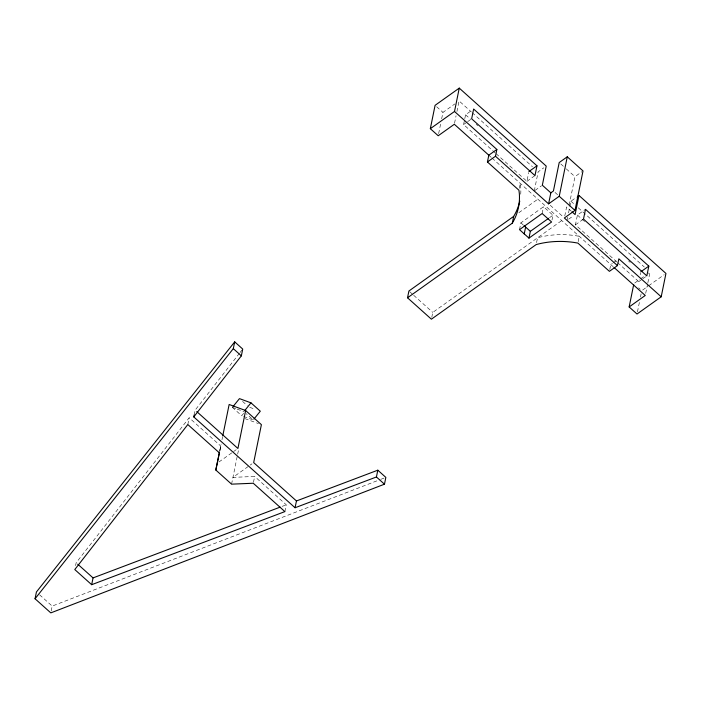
<?xml version="1.0" encoding="UTF-8"?>
<svg xmlns="http://www.w3.org/2000/svg" width="701" height="701" viewBox="0 0 701 701"><rect width="100%" height="100%" fill="white"/><g stroke="black" fill="none" stroke-linecap="round" stroke-linejoin="round"><path stroke-width="0.53" stroke-dasharray="3.5 2.63" d="M51.199 610.948L52.181 606.093L379.732 479.764M75.568 565.672L76.164 562.763L189.191 417.761L220.815 446.116L219.632 451.935M187.815 424.543L189.191 417.761M194.159 414.974L195.141 410.129L239.383 353.365M219.807 450.419L221.113 444.013M221.98 439.737L222.629 436.53M231.567 484.154L238.603 449.586M253.473 482.27L254.656 476.452L232.951 477.363L249.354 465.683M284.895 511.599L286.28 504.816L254.656 476.452M438.642 133.628L440.587 124.077M441.665 118.767L442.962 112.397L454.835 103.941M454.546 123.21L456.053 115.779M456.921 111.538L459.076 100.918L471.309 111.888M495.248 152.941L463.589 124.541L464.579 119.661M464.781 118.679L465.578 114.771L471.221 110.749M431.79 317.255L432.78 312.401L561.729 220.57M519.336 188.289L520.317 183.443L520.72 186.939A78.643 62.301 11.5 0 1 520.598 195.728M496.063 153.668L526.915 181.331L528.703 172.534M519.511 229.639L520.887 222.857L543.52 206.734L552.975 215.207L551.994 220.061M534.276 190.944L538.166 171.833L543.801 167.811M542.145 213.525L543.52 206.734M536.563 242.642L537.553 237.788A78.643 62.301 11.5 0 1 574.969 235.58L579.271 236.307L578.088 242.125M564.761 215.978L566.592 206.961L571.236 211.124M569.177 205.121L574.96 176.67L582.216 171.5M567.039 220.324L567.687 217.144M568.555 212.894L569.633 207.584M569.852 206.523L570.929 201.213L576.572 197.191M616.845 261.964L575.433 224.837L577.422 215.067L585.484 209.327M609.791 269.403L610.781 264.557L612.394 263.41M617.66 262.691L638.769 281.627L639.163 279.673M640.162 274.783L640.556 272.829M637.454 311.892L639.4 302.341M640.477 297.031L641.126 293.85M645.691 293.351L647.636 283.8M647.855 282.74L650.011 272.119L648.32 273.329M219.912 450.392L220.815 446.116M240.049 352.507L242.064 349.93M243.65 413.353L241.722 415.737L232.364 407.369M463.589 124.541L466.813 122.246M467.62 121.676L471.65 118.802M526.915 181.331L534.977 175.592M535.082 190.374L541.531 185.783M518.863 212.701L537.86 199.172M549.496 217.687L552.975 215.207M218.922 462.012L232.741 452.171M233.599 451.558L236.193 449.709M568.651 219.176L573.488 215.733M575.433 224.837L583.495 219.098M250.222 465.07L251.948 463.834M613.2 262.831L617.231 259.966M634.747 282.994L639.829 279.375M640.679 278.77L644.92 275.747M638.769 281.627L641.993 279.331M642.799 278.753L646.83 275.887M642.633 290.048L647.82 286.358M648.679 285.745L664.224 274.678M380.748 479.37L385.848 477.399M282.188 506.359L286.28 504.816M249.749 407.334L255.497 409.437M232.399 407.377L236.237 408.788M237.192 409.139L243.913 411.592M243.641 416.447L253.236 419.96L246.244 413.686M244.903 418.611L258.485 423.588M560.782 163.955L565.514 168.187M566.294 168.897L574.96 176.67M472.123 112.616L532.453 166.715M570.929 201.213L575.004 204.867M578.272 207.794L644.307 267.002M554.99 192.407L558.145 195.237M465.578 114.771L470.45 119.135M476.128 124.235L477.758 125.689M577.422 215.067L584.73 221.612M628.578 260.93L630.199 262.384M550.259 205.279L563.043 216.74M436.662 106.745L442.962 112.397M638.62 287.839L640.197 289.25M488.816 155.193L491.235 157.366M492.041 158.084L613.182 266.713M520.887 222.857L523.253 224.968M409.708 291.721L412.889 294.569M413.686 295.287L432.78 312.401M242.572 401.401L247.234 405.59M39.58 594.798L52.181 606.093"/><path stroke-width="1.05" d="M35.05 598.759L36.434 591.968L234.695 341.86L242.73 349.072L241.354 355.854L193.765 416.911L295.068 507.752L376.428 476.978L377.813 470.187L385.848 477.399L384.472 484.189L50.805 612.884L35.05 598.759L233.31 348.651L234.695 341.86M219.439 452.899L187.815 424.543L74.779 569.554L91.665 584.695L93.049 577.904L280.146 507.13M193.765 416.911L194.159 414.974M91.665 584.695L284.895 511.599L253.271 483.243L231.567 484.154L215.812 470.029L219.369 452.557M222.848 435.461L229.148 404.486L245.639 410.532L261.394 424.657L253.674 462.607L296.453 500.961L295.068 507.752M245.639 410.532L237.919 448.482L196.753 411.575M633.678 284.667L629.148 306.95L637.016 314.013L661.201 296.795L618.843 258.818L617.458 265.6L609.397 271.34L577.896 243.089L573.584 242.371A78.643 62.301 11.5 0 0 536.169 244.579L431.395 319.192L407.526 297.794L512.3 223.181A78.643 62.301 11.5 0 0 519.345 193.73L518.942 190.234L487.432 161.975L488.816 155.193L454.327 124.27L438.213 135.749L430.335 128.686L435.084 105.334L459.26 88.116L546.219 166.093L542.337 185.204L550.837 192.836L548.594 203.86L495.493 156.235L496.869 149.453L454.511 111.468L459.26 88.116M407.526 297.794L408.911 291.003L513.684 216.39A78.643 62.301 11.5 0 0 519.748 201.117M512.3 223.181L513.684 216.39M536.966 165.813L534.977 175.592L471.65 118.802L473.639 109.032L536.966 165.813L528.904 171.552M524.234 233.88L525.619 227.089M528.966 238.121L551.599 221.998L542.145 213.525L519.511 229.639L528.966 238.121L530.342 231.33L548.62 218.309M548.594 203.86L559.24 196.28L567.267 156.805L583.022 170.93L574.986 210.405L564.349 217.985L617.458 265.6M661.201 296.795L665.95 273.443L578.991 195.474L575.1 214.585L572.007 211.816M648.819 266.108L646.83 275.887L583.495 219.098L585.484 209.327L648.819 266.108L640.758 271.848M215.812 470.029L219.457 452.539M233.039 406.58L239.462 398.615L250.967 402.838L260.299 411.198L253.876 419.163M244.553 410.804L250.967 402.838M430.335 128.686L454.511 111.468M488.816 155.193L496.869 149.453M487.432 161.975L495.493 156.235M567.267 156.805L559.205 162.544L553.422 190.996L550.837 192.836M577.379 196.622L578.991 195.474M629.148 306.95L645.262 295.471L613.988 267.431M296.453 500.961L377.813 470.187M559.24 196.28L574.986 210.405M524.041 225.678L530.342 231.33M233.31 348.651L241.354 355.854M376.428 476.978L384.472 484.189M77.767 564.209L93.049 577.904"/></g></svg>
